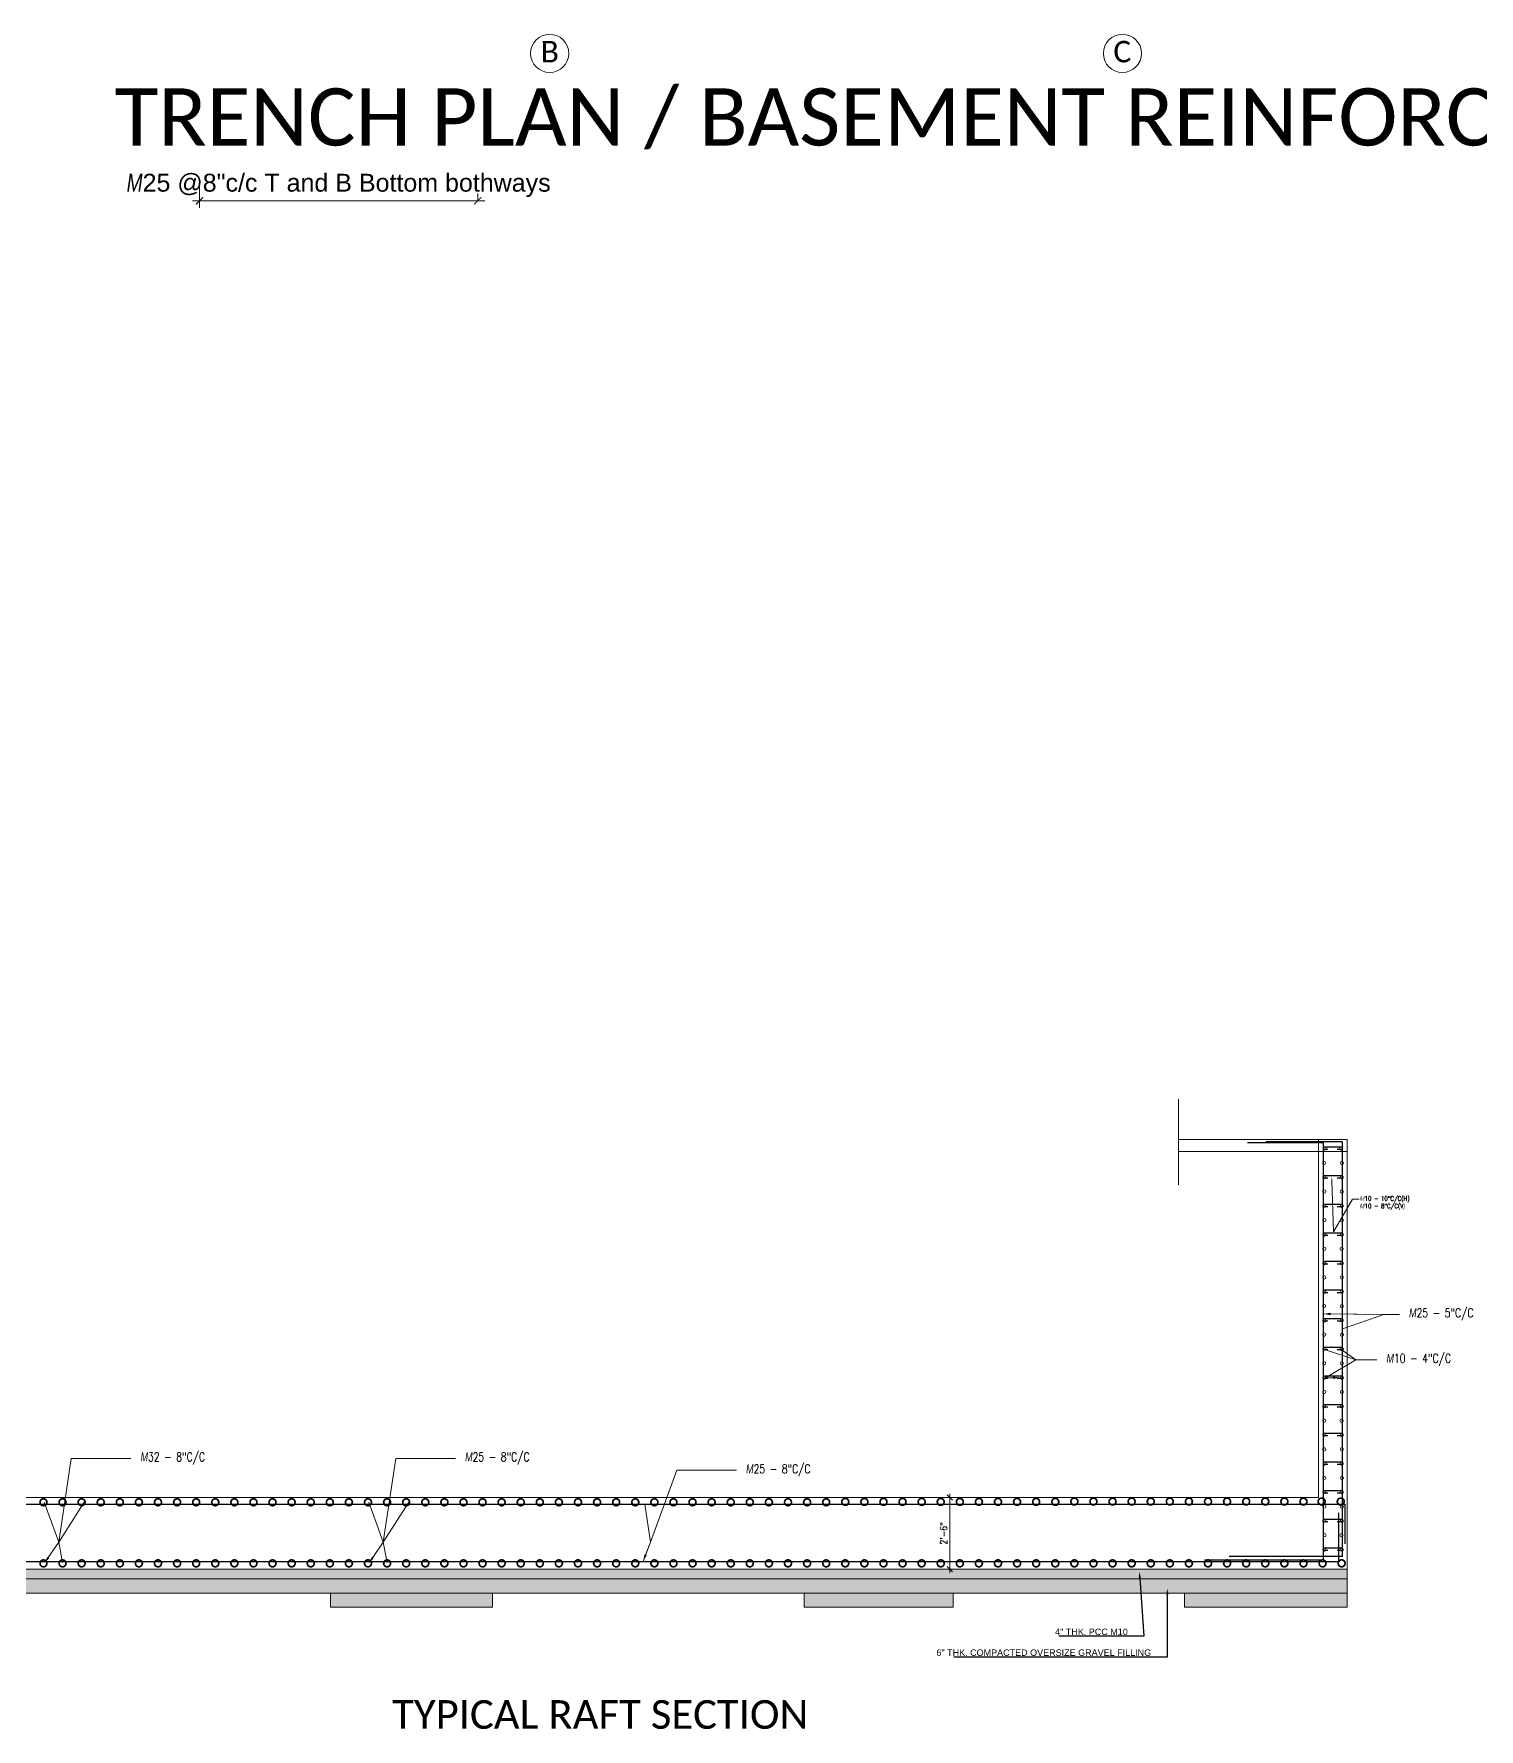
# Model space of a CAD drawing. Header units: inches. Extents: x 0 to 162649, y -36601 to -26324.
# Drawn here: x 138583 to 139189, y -32171 to -31461 of the extents above; entities that cross this region are included whole.
import ezdxf
from ezdxf import colors
from ezdxf.entities.mleader import LeaderData, LeaderLine
from ezdxf.math import Vec2, Vec3

# ---------------------------------------------------------------- set-up
doc = ezdxf.new("R2010")
doc.units = ezdxf.units.IN
doc.header["$MEASUREMENT"] = 0
doc.linetypes.add('CENTER2', pattern=[1.125, 0.75, -0.125, 0.125, -0.125])
for name, color, linetype, lineweight in [('dimention', 1, 'Continuous', 13), ('hatch', 252, 'Continuous', 0), ('OL_AR_Center line', 253, 'CENTER2', 13), ('OL_AR_Text', 140, 'Continuous', 5), ('Rein', 3, 'Continuous', 30), ('TEXT', 7, 'Continuous', 9)]:
    doc.layers.add(name, color=color, linetype=linetype, lineweight=lineweight)
doc.styles.add('1-16 Annotative Text', font='calibri.ttf', dxfattribs={"height": 0.0625})
doc.styles.add('1-8 Annotative Text', font='calibri.ttf', dxfattribs={"height": 0.125})
doc.styles.add('DIM', font='simplex.shx', dxfattribs={"width": 0.75})
doc.styles.add('rmtext', font='romans.shx', dxfattribs={"width": 0.8})
doc.styles.get("Standard").update_dxf_attribs({"font": 'arial.ttf'})
doc.dimstyles.new('1-16 Annotative Dimension', dxfattribs={"dimtxt": 0.0625, "dimasz": 0.0625, "dimexe": 0.0625, "dimexo": 0.083333, "dimgap": 0.03125, "dimtad": 1, "dimdec": 0, "dimzin": 0, "dimdsep": 46, "dimlunit": 4, "dimtxsty": '1-16 Annotative Text', "dimblk": 'ARCHTICK', "dimcen": 0.0625, "dimdle": 0.0625, "dimadec": 0, "dimazin": 0, "dimtfac": 1, "dimtdec": 0, "dimtofl": 0, "dimtmove": 0, "dimatfit": 3, "dimfxl": 0.083333, "dimfxlon": 1, "dimtolj": 1, "dimtzin": 0, "dimarcsym": 1})
doc.dimstyles.new('Copy of DIM 48', dxfattribs={"dimscale": 48, "dimtxt": 0.0625, "dimasz": 0.046875, "dimexe": 0.0625, "dimexo": 0.015625, "dimgap": 0.015625, "dimtad": 3, "dimdec": 1, "dimzin": 3, "dimdsep": 46, "dimlunit": 4, "dimtxsty": 'rmtext', "dimblk": 'OBLIQUE', "dimcen": 0.09375, "dimdle": 0.03125, "dimclrd": 1, "dimclre": 1, "dimclrt": 2, "dimadec": 0, "dimazin": 0, "dimtfac": 0.75, "dimtdec": 1, "dimtix": 1, "dimtmove": 0, "dimatfit": 3, "dimfxl": 0.0625, "dimfxlon": 1, "dimfrac": 1, "dimtolj": 1, "dimtzin": 0, "dimlwd": -1, "dimlwe": 5, "dimarcsym": 0})
doc.dimstyles.new('D96-1', dxfattribs={"dimscale": 96, "dimtxt": 0.078125, "dimasz": 0.03125, "dimexe": 0.03125, "dimexo": 0.0625, "dimgap": 0.015625, "dimtad": 1, "dimdec": 1, "dimzin": 0, "dimdsep": 46, "dimlunit": 4, "dimtxsty": 'rmtext', "dimblk": 'ARCHTICK', "dimcen": 0, "dimdle": 0.03125, "dimclrd": 1, "dimclre": 1, "dimclrt": 2, "dimadec": 0, "dimazin": 0, "dimtfac": 0.75, "dimtdec": 1, "dimtix": 1, "dimtmove": 0, "dimatfit": 3, "dimfxl": 0.0625, "dimfxlon": 1, "dimfrac": 1, "dimtolj": 1, "dimtzin": 1, "dimlwd": -1, "dimlwe": -1, "dimarcsym": 0})

# ---------------------------------------------------------------- blocks, each defined once
blk = doc.blocks.new('_ArchTick')
at = {"color": 0, "linetype": 'ByBlock', "const_width": 0.15}
blk.add_lwpolyline([(-0.5, -0.5), (0.5, 0.5)], dxfattribs=at)
blk = doc.blocks.new('*D635')
at = {"layer": 'Defpoints', "color": 0, "transparency": 16777216}
for p in [(0, -31803.97), (144391.83, -31803.97), (144365.83, -31827.97)]:
    blk.add_point(p, dxfattribs=at)
at = {"layer": 'dimention', "color": 0, "lineweight": -2, "transparency": 16777216}
for p, q in [((144391.83, -31833.97), (144391.83, -31797.97)), ((144383.83, -31803.97), (144397.83, -31803.97)), ((144383.83, -31827.97), (144397.83, -31827.97))]:
    blk.add_line(p, q, dxfattribs=at)
at = {"layer": 'dimention', "color": 0, "lineweight": -2, "transparency": 16777216, "xscale": 6, "yscale": 6, "zscale": 6}
for p, rotation in [((144391.83, -31803.97), 90), ((144391.83, -31827.97), 270)]:
    blk.add_blockref('_ArchTick', p, dxfattribs=dict(at, rotation=rotation))
at = {"layer": 'dimention', "color": 0, "transparency": 16777216, "insert": (144385.8, -31815.97), "char_height": 6, "attachment_point": 5, "rotation": 90, "style": '1-16 Annotative Text'}
blk.add_mtext("\\A1;2'", dxfattribs=at)
blk = doc.blocks.new('*D707')
at = {"layer": 'Defpoints', "color": 0, "transparency": 16777216}
for p in [(0, -31503.63), (153571.7, -31503.63), (153473.86, -31684.57)]:
    blk.add_point(p, dxfattribs=at)
at = {"layer": 'dimention', "color": 0, "lineweight": -2, "transparency": 16777216}
for p, q in [((153563.7, -31503.63), (153577.7, -31503.63)), ((153571.7, -31690.57), (153571.7, -31497.63)), ((153563.7, -31684.57), (153577.7, -31684.57))]:
    blk.add_line(p, q, dxfattribs=at)
at = {"layer": 'dimention', "color": 0, "lineweight": -2, "transparency": 16777216, "xscale": 6, "yscale": 6, "zscale": 6}
for p, rotation in [((153571.7, -31503.63), 90), ((153571.7, -31684.57), 270)]:
    blk.add_blockref('_ArchTick', p, dxfattribs=dict(at, rotation=rotation))
at = {"layer": 'dimention', "color": 0, "transparency": 16777216, "insert": (153565.65, -31594.1), "char_height": 6, "attachment_point": 5, "rotation": 90, "style": '1-16 Annotative Text'}
blk.add_mtext('\\A1;15\'-1"', dxfattribs=at)
blk = doc.blocks.new('*D934')
at = {"layer": 'Defpoints', "color": 0, "transparency": 16777216}
for p in [(138652.62, -31503.83), (138769.21, -31530.49), (138769.21, -31530.49)]:
    blk.add_point(p, dxfattribs=at)
at = {"layer": 'dimention', "color": 1, "transparency": 16777216}
for p, q in [((138652.62, -31524.49), (138652.62, -31533.49)), ((138649.62, -31530.49), (138772.21, -31530.49)), ((138769.21, -31530.49), (138769.21, -31527.49))]:
    blk.add_line(p, q, dxfattribs=at)
at = {"layer": 'dimention', "color": 1, "transparency": 16777216, "xscale": 3, "yscale": 3, "zscale": 3, "rotation": 180}
blk.add_blockref('_ArchTick', (138652.62, -31530.49), dxfattribs=at)
at = {"layer": 'dimention', "color": 1, "transparency": 16777216, "xscale": 3, "yscale": 3, "zscale": 3}
blk.add_blockref('_ArchTick', (138769.21, -31530.49), dxfattribs=at)
at = {"layer": 'dimention', "color": 2, "transparency": 16777216, "insert": (138710.92, -31524.07), "char_height": 7.5, "attachment_point": 5, "style": 'rmtext'}
blk.add_mtext('\\A1;{\\Fgothici|c0;M\\fArial|b0|i0|c0|p34;\\W1;25 @8"c/c T and B Bottom bothways}', dxfattribs=at)
blk = doc.blocks.new('_DotSmall')
at = {"color": 0, "linetype": 'ByBlock', "const_width": 0.5}
blk.add_lwpolyline([(-0.0625, 0, 1), (0.0625, 0, 1)], format="xyb", close=True, dxfattribs=at)
blk = doc.blocks.new('_Oblique')
for p, q in [((-0.49, -0.49), (0.49, 0.49)), ((0, -1.37), (0, 1.38))]:
    blk.add_line(p, q)
blk = doc.blocks.new('*D947')
at = {"layer": 'Defpoints', "color": 0, "transparency": 16777216}
for p in [(138966.99, -32073.91), (138967.53, -32073.91), (138968.75, -32103.91)]:
    blk.add_point(p, dxfattribs=at)
at = {"layer": 'dimention', "color": 1, "lineweight": 5, "transparency": 16777216}
for p, q in [((138966.99, -32073.91), (138963.99, -32073.91)), ((138968, -32103.91), (138963.99, -32103.91))]:
    blk.add_line(p, q, dxfattribs=at)
at = {"layer": 'dimention', "color": 1, "transparency": 16777216}
blk.add_line((138966.99, -32105.41), (138966.99, -32072.41), dxfattribs=at)
at = {"layer": 'dimention', "color": 1, "transparency": 16777216, "xscale": 2.25, "yscale": 2.25, "zscale": 2.25}
for p, rotation in [((138966.99, -32073.91), 90), ((138966.99, -32103.91), 270)]:
    blk.add_blockref('_Oblique', p, dxfattribs=dict(at, rotation=rotation))
at = {"layer": 'dimention', "color": 2, "transparency": 16777216, "insert": (138964.45, -32088.91), "char_height": 3, "attachment_point": 5, "rotation": 90, "style": 'rmtext'}
blk.add_mtext('\\A1;2\'-6"', dxfattribs=at)

msp = doc.modelspace()

# ---------------------------------------------------------------- hatches: boundary and pattern name
at = {"layer": 'hatch'}
h = msp.add_hatch(dxfattribs=at)
h.set_pattern_fill('AR-CONC', color=256)
h.set_pattern_definition([(50, (-22098.307, 3241.599), (7.17260183, -0.62752135), [0.75, -8.25]), (355, (-22098.307, 3241.599), (-1.38751334, 7.52192134), [0.6, -6.6]), (100.4514445, (-22097.709, 3241.5465), (5.78508847, 6.8943999), [0.63740192, -7.01142112]), (46.1842, (-22098.307, 3243.599), (10.6724133, -1.6551928), [1.125, -12.375]), (96.6356355, (-22097.418, 3243.461), (9.34661946, 9.741186), [0.9561034, -10.5171376]), (351.184164, (-22098.307, 3243.599), (9.34661945, 9.741186), [0.9, -9.9]), (21, (-22097.307, 3243.099), (5.96907052, -4.0261889), [0.75, -8.25]), (326, (-22097.307, 3243.099), (2.43315332, 7.25150045), [0.6, -6.6]), (71.4514447, (-22096.8094, 3242.763), (8.40222377, 3.22531153), [0.6374019, -7.01142112]), (37.5, (-22098.3069, 3241.5988), (0.121598553, 3.32893854), [0, -6.52, 0, -6.7, 0, -6.625]), (7.5, (-22098.307, 3241.599), (2.630695374, 3.94411712), [0, -3.82, 0, -6.37, 0, -2.525]), (327.5, (-22100.537, 3241.5988), (5.33822436, -0.225548717), [0, -2.5, 0, -7.8, 0, -10.35]), (317.5, (-22101.537, 3241.599), (5.8318617, 1.00104982), [0, -3.25, 0, -5.18, 0, -7.35])])
h.paths.add_polyline_path([(139133.58, -32103.91), (138471.43, -32103.91), (138471.43, -32107.91), (139133.58, -32107.91)])
h = msp.add_hatch(dxfattribs=at)
h.set_pattern_fill('GRAVEL', color=256, scale=15)
h.set_pattern_definition([(228.0127875, (-22087.5069, 3256.5988), (-120, -135), [2.01804, -199.7863207]), (184.96974073, (-22088.8569, 3255.0988), (180, 15), [3.46302, -342.8388714]), (132.5104471, (-22092.3069, 3254.7988), (150, -165), [2.44182, -241.740489]), (267.273689, (-22098.1569, 3251.0488), (15, 300), [3.15357, -312.2033706]), (292.8336542, (-22098.3069, 3247.8988), (-75, 180), [3.092325, -306.1405969]), (357.273689, (-22097.1069, 3245.0488), (-300, 15), [3.15357, -312.2033706]), (37.69424047, (-22093.95687, 3244.89883), (-195, -150), [4.170435, -412.8727282]), (72.25532837, (-22090.65687, 3247.44883), (105, 330), [3.93732, -389.7948225]), (121.4295656, (-22089.4569, 3251.1988), (-120, 195), [3.16425, -313.2610966]), (175.2363583, (-22091.1069, 3253.8988), (165, -15), [3.61248, -177.0114387]), (222.3974378, (-22094.70687, 3254.19883), (-180, -165), [4.67172, -462.5006251]), (138.8140748, (-22083.3069, 3250.8988), (-105, 90), [1.594515, -157.8576722]), (171.4692344, (-22084.5069, 3251.9488), (195, -30), [3.033555, -300.3226712]), (225, (-22087.507, 3252.399), (-2e-15, -15), [2.121315, -19.0918884]), (203.1985905, (-22088.5569, 3254.1988), (75, 30), [1.14237, -113.0942266]), (291.8014095, (-22089.607, 3253.7488), (-15, 45), [1.615545, -79.1619271]), (30.9637565, (-22089.0069, 3252.2488), (45, 30), [2.623935, -84.8403434]), (161.5650512, (-22086.757, 3253.599), (30, -15), [1.897365, -45.5367999]), (16.38954033, (-22098.3069, 3253.7488), (150, 45), [2.658, -263.1426772]), (70.34617594, (-22095.7569, 3254.4988), (-60, -165), [2.229915, -220.7611162]), (293.1985905, (-22086.7569, 3256.5988), (-30, 75), [2.284725, -111.9518716]), (343.61045967, (-22085.8569, 3254.4988), (-150, 45), [2.658, -263.1426772]), (339.4439548, (-22098.3069, 3244.4488), (-75, 30), [2.5632, -125.5968562]), (294.7751406, (-22095.9069, 3243.5488), (-75, 165), [2.14767, -212.619646]), (66.8014095, (-22086.6069, 3241.5988), (30, 75), [2.284725, -111.9518716]), (17.35402464, (-22085.7069, 3243.6988), (-195, -60), [2.514465, -248.9313542]), (69.4439548, (-22093.9569, 3241.5988), (-30, -75), [1.2816, -126.8784562]), (101.3099325, (-22087.507, 3241.5988), (-15, 60), [0.76485, -75.7204427]), (165.9637565, (-22087.657, 3242.349), (45, -15), [3.092325, -58.7542594]), (186.00900596, (-22090.6569, 3243.0988), (150, 15), [2.86575, -283.7088476]), (303.6900675, (-22089.007, 3250.899), (-15, 30), [2.16333, -51.9199391]), (353.1572266, (-22087.80687, 3249.09883), (255, -30), [3.77691, -373.9134394]), (60.9453959, (-22084.0569, 3248.6488), (-60, -105), [1.54434, -152.8901121]), (90, (-22083.307, 3249.999), (-15, 15), [0.9, -14.1]), (120.2564372, (-22090.9569, 3243.5488), (60, -105), [2.08386, -206.3027998]), (48.0127875, (-22092.0069, 3245.3488), (120, 135), [4.03608, -197.7682807]), (0, (-22089.307, 3248.349), (15, 15), [3.9, -11.1]), (325.3048465, (-22085.4069, 3248.3488), (150, -105), [2.37171, -234.7991145]), (254.0546041, (-22083.4569, 3246.9988), (-15, -60), [2.18403, -107.0176183]), (207.64597536, (-22084.0569, 3244.89883), (-285, -150), [3.555975, -352.0421127]), (175.42607874, (-22087.20687, 3243.24883), (-195, 15), [3.761985, -372.4361011])])
h.paths.add_polyline_path([(139133.58, -32113.91), (139133.58, -32107.91), (138471.43, -32107.91), (138471.43, -32113.91)])
h = msp.add_hatch(dxfattribs=at)
h.set_pattern_fill('EARTH', color=256, scale=15, angle=45)
h.set_pattern_definition([(45, (-22098.307, 3241.599), (4e-16, 5.30330086), [3.75, -3.75]), (45, (-22099.3012, 3242.5932), (4e-16, 5.30330086), [3.75, -3.75]), (45, (-22100.2956, 3243.5876), (4e-16, 5.30330086), [3.75, -3.75]), (135, (-22100.2956, 3244.2505), (-5.30330086, 4e-16), [3.75, -3.75]), (135, (-22099.3012, 3245.245), (-5.30330086, 4e-16), [3.75, -3.75]), (135, (-22098.307, 3246.2392), (-5.30330086, 4e-16), [3.75, -3.75])])
h.paths.add_polyline_path([(138550.8, -32113.91), (138471.43, -32113.91), (138471.43, -32119.91), (138550.8, -32119.91)])
h.paths.add_polyline_path([(138775.45, -32113.91), (138707.51, -32113.91), (138707.51, -32119.91), (138775.45, -32119.91)])
h.paths.add_polyline_path([(138968.49, -32113.91), (138905.93, -32113.91), (138905.93, -32119.91), (138968.49, -32119.91)])
h.paths.add_polyline_path([(139133.58, -32113.91), (139065.34, -32113.91), (139065.34, -32119.91), (139133.58, -32119.91)])

# ---------------------------------------------------------------- linework, layer by layer
at = {"layer": 'dimention'}
for p, q in [((139062.89, -31906.91), (139062.89, -31942.92)), ((139062.89, -31923.91), (139133.58, -31923.91)), ((139062.89, -31928.91), (139133.58, -31928.91)), ((139121.56, -32073.91), (139121.56, -31923.91)), ((139133.58, -32103.91), (139133.58, -31923.91)), ((139137.1, -32016.19), (139124.42, -32012.05)), ((139137.1, -32016.19), (139130.95, -32011.69)), ((138483.44, -32073.91), (139121.56, -32073.91)), ((138471.43, -32103.91), (139133.58, -32103.91)), ((139133.58, -32103.91), (139133.58, -32113.91)), ((138471.43, -32107.91), (139133.58, -32107.91)), ((138471.43, -32113.91), (139133.58, -32113.91)), ((138707.51, -32119.91), (138775.45, -32119.91)), ((138905.93, -32119.91), (138968.49, -32119.91)), ((139065.34, -32119.91), (139133.58, -32119.91))]:
    msp.add_line(p, q, dxfattribs=at)
for centre in [(138799.36, -31468.76), (139039.36, -31468.76)]:
    msp.add_circle(centre, 8, dxfattribs=at)
at = {"layer": 'hatch'}
for p, q in [((138707.51, -32113.91), (138707.51, -32119.91)), ((138775.45, -32113.91), (138775.45, -32119.91)), ((138905.93, -32113.91), (138905.93, -32119.91)), ((138968.49, -32113.91), (138968.49, -32119.91)), ((139065.34, -32113.91), (139065.34, -32119.91)), ((139133.58, -32113.91), (139133.58, -32119.91))]:
    msp.add_line(p, q, dxfattribs=at)
at = {"layer": 'OL_AR_Center line', "ltscale": 75}
msp.add_line((139039.36, -30621.9), (139039.36, -31460.76), dxfattribs=at)
at = {"layer": 'Rein'}
for p, q in [((139123.56, -31925.23), (139091.74, -31925.23)), ((139131.58, -31924.83), (139099.47, -31924.83)), ((139123.56, -32100.2), (139123.56, -31925.23)), ((139131.33, -31927.06), (139124.17, -31927.06)), ((139125.43, -31928.06), (139124.17, -31928.06)), ((139131.33, -31928.06), (139129.33, -31928.06)), ((139131.58, -32098.56), (139131.58, -31924.83)), ((139131.33, -31939.06), (139124.17, -31939.06)), ((139125.43, -31940.06), (139124.17, -31940.06)), ((139131.33, -31940.06), (139129.33, -31940.06)), ((139131.33, -31951.06), (139124.17, -31951.06)), ((139125.43, -31952.06), (139124.17, -31952.06)), ((139131.33, -31952.06), (139129.33, -31952.06)), ((139131.33, -31963.06), (139124.17, -31963.06)), ((139125.43, -31964.06), (139124.17, -31964.06)), ((139131.33, -31964.06), (139129.33, -31964.06)), ((139131.33, -31975.06), (139124.17, -31975.06)), ((139125.43, -31976.06), (139124.17, -31976.06)), ((139131.33, -31976.06), (139129.33, -31976.06)), ((139131.33, -31987.06), (139124.17, -31987.06)), ((139125.43, -31988.06), (139124.17, -31988.06)), ((139131.33, -31988.06), (139129.33, -31988.06)), ((139131.33, -31999.06), (139124.17, -31999.06)), ((139125.43, -32000.06), (139124.17, -32000.06)), ((139131.33, -32000.06), (139129.33, -32000.06)), ((139131.33, -32011.06), (139124.17, -32011.06)), ((139125.43, -32012.06), (139124.17, -32012.06)), ((139131.33, -32012.06), (139129.33, -32012.06)), ((139131.33, -32023.06), (139124.17, -32023.06)), ((139125.43, -32024.06), (139124.17, -32024.06)), ((139131.33, -32024.06), (139129.33, -32024.06)), ((139131.33, -32035.06), (139124.17, -32035.06)), ((139125.43, -32036.06), (139124.17, -32036.06)), ((139131.33, -32036.06), (139129.33, -32036.06)), ((139131.33, -32047.06), (139124.17, -32047.06)), ((139125.43, -32048.06), (139124.17, -32048.06)), ((139131.33, -32048.06), (139129.33, -32048.06)), ((139131.33, -32059.06), (139124.17, -32059.06)), ((139125.43, -32060.06), (139124.17, -32060.06)), ((139131.33, -32060.06), (139129.33, -32060.06)), ((139131.33, -32071.06), (139124.17, -32071.06)), ((139125.43, -32072.06), (139124.17, -32072.06)), ((139131.33, -32072.06), (139129.33, -32072.06)), ((138472.85, -32076.74), (139132.55, -32076.74)), ((139132.55, -32076.74), (139132.55, -32093.37)), ((139131.33, -32083.06), (139124.17, -32083.06)), ((139125.43, -32084.06), (139124.17, -32084.06)), ((139131.33, -32084.06), (139129.33, -32084.06)), ((139130.08, -32100.69), (139130.08, -32080.29)), ((139123.56, -32100.2), (139073.77, -32100.2)), ((139131.58, -32098.56), (139084.13, -32098.56)), ((139131.33, -32095.06), (139124.17, -32095.06)), ((139125.43, -32096.06), (139124.17, -32096.06)), ((139131.33, -32096.06), (139129.33, -32096.06)), ((138474.89, -32100.69), (139130.08, -32100.69))]:
    msp.add_line(p, q, dxfattribs=at)
for centre, start, end in [((139124.07, -31927.56), 78.94941, 281.05059), ((139131.18, -31927.56), 258.94941, 101.05059), ((139124.07, -31939.56), 78.94941, 281.05059), ((139131.18, -31939.56), 258.94941, 101.05059), ((139124.07, -31951.56), 78.94941, 281.05059), ((139131.18, -31951.56), 258.94941, 101.05059), ((139124.07, -31963.56), 78.94941, 281.05059), ((139131.18, -31963.56), 258.94941, 101.05059), ((139124.07, -31975.56), 78.94941, 281.05059), ((139131.18, -31975.56), 258.94941, 101.05059), ((139124.07, -31987.56), 78.94941, 281.05059), ((139131.18, -31987.56), 258.94941, 101.05059), ((139124.07, -31999.56), 78.94941, 281.05059), ((139131.18, -31999.56), 258.94941, 101.05059), ((139124.07, -32011.56), 78.94941, 281.05059), ((139131.18, -32011.56), 258.94941, 101.05059), ((139124.07, -32023.56), 78.94941, 281.05059), ((139131.18, -32023.56), 258.94941, 101.05059), ((139124.07, -32035.56), 78.94941, 281.05059), ((139131.18, -32035.56), 258.94941, 101.05059), ((139124.07, -32047.56), 78.94941, 281.05059), ((139131.18, -32047.56), 258.94941, 101.05059), ((139124.07, -32059.56), 78.94941, 281.05059), ((139131.18, -32059.56), 258.94941, 101.05059), ((139124.07, -32071.56), 78.94941, 281.05059), ((139131.18, -32071.56), 258.94941, 101.05059), ((139124.07, -32083.56), 78.94941, 281.05059), ((139131.18, -32083.56), 258.94941, 101.05059), ((139124.07, -32095.56), 78.94941, 281.05059), ((139131.18, -32095.56), 258.94941, 101.05059)]:
    msp.add_arc(centre, 0.509, start, end, dxfattribs=at)

# ---------------------------------------------------------------- block references
at = {"layer": 'Rein', "rotation": 270}
for p, xscale, yscale, zscale in [((139124.12, -31927.63), 2.592000000000001, 2.592000000000001, 2.592000000000001), ((139131.01, -31927.68), 2.592000000000001, 2.592000000000001, 2.592000000000001), ((139123.87, -31933.68), 2.592000000000001, 2.592000000000001, 2.592000000000001), ((139131.34, -31933.73), 2.592000000000001, 2.592000000000001, 2.592000000000001), ((139123.95, -31939.69), 2.592000000000001, 2.592000000000001, 2.592000000000001), ((139131.3, -31939.75), 2.592000000000001, 2.592000000000001, 2.592000000000001), ((139123.95, -31945.66), 2.592000000000001, 2.592000000000001, 2.592000000000001), ((139123.95, -31951.69), 2.592000000000001, 2.592000000000001, 2.592000000000001), ((139131.3, -31945.72), 2.592000000000001, 2.592000000000001, 2.592000000000001), ((139131.3, -31951.74), 2.592000000000001, 2.592000000000001, 2.592000000000001), ((139123.95, -31957.67), 2.592000000000001, 2.592000000000001, 2.592000000000001), ((139131.3, -31957.69), 2.592000000000001, 2.592000000000001, 2.592000000000001), ((139123.95, -31963.72), 2.592000000000001, 2.592000000000001, 2.592000000000001), ((139131.3, -31963.7), 2.592000000000001, 2.592000000000001, 2.592000000000001), ((139123.95, -31969.71), 2.592000000000001, 2.592000000000001, 2.592000000000001), ((139131.22, -31969.69), 2.592000000000001, 2.592000000000001, 2.592000000000001), ((139123.95, -31975.74), 2.592000000000001, 2.592000000000001, 2.592000000000001), ((139131.3, -31975.73), 2.592000000000001, 2.592000000000001, 2.592000000000001), ((139123.95, -31981.65), 2.592000000000001, 2.592000000000001, 2.592000000000001), ((139123.96, -31987.71), 2.592000000000001, 2.592000000000001, 2.592000000000001), ((139131.3, -31981.67), 2.592000000000001, 2.592000000000001, 2.592000000000001), ((139131.3, -31987.58), 2.592000000000001, 2.592000000000001, 2.592000000000001), ((139123.87, -31993.64), 2.592000000000001, 2.592000000000001, 2.592000000000001), ((139131.3, -31993.74), 2.592000000000001, 2.592000000000001, 2.592000000000001), ((139123.95, -31999.7), 2.592000000000001, 2.592000000000001, 2.592000000000001), ((139131.3, -31999.63), 2.592000000000001, 2.592000000000001, 2.592000000000001), ((139123.95, -32005.65), 2.592000000000001, 2.592000000000001, 2.592000000000001), ((139131.34, -32005.71), 2.592000000000001, 2.592000000000001, 2.592000000000001), ((139123.95, -32011.62), 2.592000000000001, 2.592000000000001, 2.592000000000001), ((139131.28, -32011.69), 2.764800000000001, 2.764800000000001, 2.764800000000001), ((139123.87, -32017.67), 2.592000000000001, 2.592000000000001, 2.592000000000001), ((139131.3, -32017.68), 2.592000000000001, 2.592000000000001, 2.592000000000001), ((139123.95, -32023.69), 2.592000000000001, 2.592000000000001, 2.592000000000001), ((139123.95, -32029.65), 2.592000000000001, 2.592000000000001, 2.592000000000001), ((139131.3, -32029.63), 2.592000000000001, 2.592000000000001, 2.592000000000001), ((139131.34, -32023.72), 2.592000000000001, 2.592000000000001, 2.592000000000001), ((139123.87, -32035.67), 2.592000000000001, 2.592000000000001, 2.592000000000001), ((139131.3, -32035.67), 2.592000000000001, 2.592000000000001, 2.592000000000001), ((139123.94, -32041.69), 2.592000000000001, 2.592000000000001, 2.592000000000001), ((139131.21, -32041.73), 2.592000000000001, 2.592000000000001, 2.592000000000001), ((139123.95, -32047.6), 2.592000000000001, 2.592000000000001, 2.592000000000001), ((139131.3, -32047.67), 2.592000000000001, 2.592000000000001, 2.592000000000001), ((139123.92, -32053.73), 2.7, 2.7, 2.7), ((139131.3, -32053.66), 2.592000000000001, 2.592000000000001, 2.592000000000001), ((139123.95, -32065.68), 2.592000000000001, 2.592000000000001, 2.592000000000001), ((139124.07, -32059.71), 2.592000000000001, 2.592000000000001, 2.592000000000001), ((139131.3, -32059.74), 2.592000000000001, 2.592000000000001, 2.592000000000001), ((139131.34, -32065.71), 2.592000000000001, 2.592000000000001, 2.592000000000001), ((139123.95, -32071.59), 2.592000000000001, 2.592000000000001, 2.592000000000001), ((139131.3, -32071.65), 2.592000000000001, 2.592000000000001, 2.592000000000001), ((138587.22, -32075.88), 5.760000000000001, 5.760000000000001, 5.760000000000001), ((138595.22, -32075.88), 5.760000000000001, 5.760000000000001, 5.760000000000001), ((138603.22, -32075.88), 5.760000000000001, 5.760000000000001, 5.760000000000001), ((138611.22, -32075.88), 5.760000000000001, 5.760000000000001, 5.760000000000001), ((138619.22, -32075.88), 5.760000000000001, 5.760000000000001, 5.760000000000001), ((138627.22, -32075.88), 5.760000000000001, 5.760000000000001, 5.760000000000001), ((138635.22, -32075.88), 5.760000000000001, 5.760000000000001, 5.760000000000001), ((138643.22, -32075.88), 5.760000000000001, 5.760000000000001, 5.760000000000001), ((138651.22, -32075.88), 5.760000000000001, 5.760000000000001, 5.760000000000001), ((138659.22, -32075.88), 5.760000000000001, 5.760000000000001, 5.760000000000001), ((138667.22, -32075.88), 5.760000000000001, 5.760000000000001, 5.760000000000001), ((138675.22, -32075.88), 5.760000000000001, 5.760000000000001, 5.760000000000001), ((138683.22, -32075.88), 5.760000000000001, 5.760000000000001, 5.760000000000001), ((138691.22, -32075.88), 5.760000000000001, 5.760000000000001, 5.760000000000001), ((138699.22, -32075.88), 5.760000000000001, 5.760000000000001, 5.760000000000001), ((138707.22, -32075.88), 5.760000000000001, 5.760000000000001, 5.760000000000001), ((138715.22, -32075.88), 5.760000000000001, 5.760000000000001, 5.760000000000001), ((138723.22, -32075.88), 5.760000000000001, 5.760000000000001, 5.760000000000001), ((138731.22, -32075.88), 5.760000000000001, 5.760000000000001, 5.760000000000001), ((138739.22, -32075.88), 5.760000000000001, 5.760000000000001, 5.760000000000001), ((138747.22, -32075.88), 5.760000000000001, 5.760000000000001, 5.760000000000001), ((138755.22, -32075.88), 5.760000000000001, 5.760000000000001, 5.760000000000001), ((138763.22, -32075.88), 5.760000000000001, 5.760000000000001, 5.760000000000001), ((138771.22, -32075.88), 5.760000000000001, 5.760000000000001, 5.760000000000001), ((138779.22, -32075.88), 5.760000000000001, 5.760000000000001, 5.760000000000001), ((138787.22, -32075.88), 5.760000000000001, 5.760000000000001, 5.760000000000001), ((138795.22, -32075.88), 5.760000000000001, 5.760000000000001, 5.760000000000001), ((138803.22, -32075.88), 5.760000000000001, 5.760000000000001, 5.760000000000001), ((138811.22, -32075.88), 5.760000000000001, 5.760000000000001, 5.760000000000001), ((138819.22, -32075.88), 5.760000000000001, 5.760000000000001, 5.760000000000001), ((138827.22, -32075.88), 5.760000000000001, 5.760000000000001, 5.760000000000001), ((138835.22, -32075.88), 5.760000000000001, 5.760000000000001, 5.760000000000001), ((138843.22, -32075.88), 5.760000000000001, 5.760000000000001, 5.760000000000001), ((138851.22, -32075.88), 5.760000000000001, 5.760000000000001, 5.760000000000001), ((138859.22, -32075.88), 5.760000000000001, 5.760000000000001, 5.760000000000001), ((138867.22, -32075.88), 5.760000000000001, 5.760000000000001, 5.760000000000001), ((138875.22, -32075.88), 5.760000000000001, 5.760000000000001, 5.760000000000001), ((138883.22, -32075.88), 5.760000000000001, 5.760000000000001, 5.760000000000001), ((138891.22, -32075.88), 5.760000000000001, 5.760000000000001, 5.760000000000001), ((138899.22, -32075.88), 5.760000000000001, 5.760000000000001, 5.760000000000001), ((138907.22, -32075.88), 5.760000000000001, 5.760000000000001, 5.760000000000001), ((138915.22, -32075.88), 5.760000000000001, 5.760000000000001, 5.760000000000001), ((138923.22, -32075.71), 5.760000000000001, 5.760000000000001, 5.760000000000001), ((138931.22, -32075.71), 5.760000000000001, 5.760000000000001, 5.760000000000001), ((138939.22, -32075.71), 5.760000000000001, 5.760000000000001, 5.760000000000001), ((138947.22, -32075.71), 5.760000000000001, 5.760000000000001, 5.760000000000001), ((138955.22, -32075.71), 5.760000000000001, 5.760000000000001, 5.760000000000001), ((138963.22, -32075.71), 5.760000000000001, 5.760000000000001, 5.760000000000001), ((138971.22, -32075.71), 5.760000000000001, 5.760000000000001, 5.760000000000001), ((138979.22, -32075.71), 5.760000000000001, 5.760000000000001, 5.760000000000001), ((138987.22, -32075.71), 5.760000000000001, 5.760000000000001, 5.760000000000001), ((138995.22, -32075.71), 5.760000000000001, 5.760000000000001, 5.760000000000001), ((139003.22, -32075.71), 5.760000000000001, 5.760000000000001, 5.760000000000001), ((139011.22, -32075.71), 5.760000000000001, 5.760000000000001, 5.760000000000001), ((139019.22, -32075.58), 5.760000000000001, 5.760000000000001, 5.760000000000001), ((139027.22, -32075.58), 5.760000000000001, 5.760000000000001, 5.760000000000001), ((139035.22, -32075.58), 5.760000000000001, 5.760000000000001, 5.760000000000001), ((139043.22, -32075.58), 5.760000000000001, 5.760000000000001, 5.760000000000001), ((139051.22, -32075.58), 5.760000000000001, 5.760000000000001, 5.760000000000001), ((139059.22, -32075.58), 5.760000000000001, 5.760000000000001, 5.760000000000001), ((139067.22, -32075.58), 5.760000000000001, 5.760000000000001, 5.760000000000001), ((139075.22, -32075.58), 5.760000000000001, 5.760000000000001, 5.760000000000001), ((139083.22, -32075.58), 5.760000000000001, 5.760000000000001, 5.760000000000001), ((139091.22, -32075.58), 5.760000000000001, 5.760000000000001, 5.760000000000001), ((139099.22, -32075.58), 5.760000000000001, 5.760000000000001, 5.760000000000001), ((139107.22, -32075.58), 5.760000000000001, 5.760000000000001, 5.760000000000001), ((139115.22, -32075.58), 5.760000000000001, 5.760000000000001, 5.760000000000001), ((139122.84, -32075.58), 5.760000000000001, 5.760000000000001, 5.760000000000001), ((139123.95, -32077.67), 2.592000000000001, 2.592000000000001, 2.592000000000001), ((139130.84, -32075.58), 5.760000000000001, 5.760000000000001, 5.760000000000001), ((139131.3, -32077.73), 2.592000000000001, 2.592000000000001, 2.592000000000001), ((139123.95, -32083.66), 2.592000000000001, 2.592000000000001, 2.592000000000001), ((139131.3, -32083.67), 2.592000000000001, 2.592000000000001, 2.592000000000001), ((139124.03, -32089.69), 2.592000000000001, 2.592000000000001, 2.592000000000001), ((139131.15, -32089.69), 2.592000000000001, 2.592000000000001, 2.592000000000001), ((138587.22, -32101.49), 5.760000000000001, 5.760000000000001, 5.760000000000001), ((138595.22, -32101.49), 5.760000000000001, 5.760000000000001, 5.760000000000001), ((138603.22, -32101.49), 5.760000000000001, 5.760000000000001, 5.760000000000001), ((138611.22, -32101.49), 5.760000000000001, 5.760000000000001, 5.760000000000001), ((138619.22, -32101.49), 5.760000000000001, 5.760000000000001, 5.760000000000001), ((138627.22, -32101.49), 5.760000000000001, 5.760000000000001, 5.760000000000001), ((138635.22, -32101.49), 5.760000000000001, 5.760000000000001, 5.760000000000001), ((138643.22, -32101.49), 5.760000000000001, 5.760000000000001, 5.760000000000001), ((138651.22, -32101.49), 5.760000000000001, 5.760000000000001, 5.760000000000001), ((138659.22, -32101.49), 5.760000000000001, 5.760000000000001, 5.760000000000001), ((138667.22, -32101.49), 5.760000000000001, 5.760000000000001, 5.760000000000001), ((138675.22, -32101.49), 5.760000000000001, 5.760000000000001, 5.760000000000001), ((138683.22, -32101.49), 5.760000000000001, 5.760000000000001, 5.760000000000001), ((138691.22, -32101.49), 5.760000000000001, 5.760000000000001, 5.760000000000001), ((138699.22, -32101.49), 5.760000000000001, 5.760000000000001, 5.760000000000001), ((138707.22, -32101.49), 5.760000000000001, 5.760000000000001, 5.760000000000001), ((138715.22, -32101.49), 5.760000000000001, 5.760000000000001, 5.760000000000001), ((138723.22, -32101.49), 5.760000000000001, 5.760000000000001, 5.760000000000001), ((138731.22, -32101.49), 5.760000000000001, 5.760000000000001, 5.760000000000001), ((138739.22, -32101.49), 5.760000000000001, 5.760000000000001, 5.760000000000001), ((138747.22, -32101.49), 5.760000000000001, 5.760000000000001, 5.760000000000001), ((138755.22, -32101.49), 5.760000000000001, 5.760000000000001, 5.760000000000001), ((138763.22, -32101.49), 5.760000000000001, 5.760000000000001, 5.760000000000001), ((138771.22, -32101.49), 5.760000000000001, 5.760000000000001, 5.760000000000001), ((138779.22, -32101.49), 5.760000000000001, 5.760000000000001, 5.760000000000001), ((138787.22, -32101.49), 5.760000000000001, 5.760000000000001, 5.760000000000001), ((138795.22, -32101.49), 5.760000000000001, 5.760000000000001, 5.760000000000001), ((138803.22, -32101.49), 5.760000000000001, 5.760000000000001, 5.760000000000001), ((138811.22, -32101.49), 5.760000000000001, 5.760000000000001, 5.760000000000001), ((138819.22, -32101.49), 5.760000000000001, 5.760000000000001, 5.760000000000001), ((138827.22, -32101.49), 5.760000000000001, 5.760000000000001, 5.760000000000001), ((138835.22, -32101.49), 5.760000000000001, 5.760000000000001, 5.760000000000001), ((138843.22, -32101.49), 5.760000000000001, 5.760000000000001, 5.760000000000001), ((138851.22, -32101.49), 5.760000000000001, 5.760000000000001, 5.760000000000001), ((138859.22, -32101.49), 5.760000000000001, 5.760000000000001, 5.760000000000001), ((138867.22, -32101.49), 5.760000000000001, 5.760000000000001, 5.760000000000001), ((138875.22, -32101.49), 5.760000000000001, 5.760000000000001, 5.760000000000001), ((138883.22, -32101.49), 5.760000000000001, 5.760000000000001, 5.760000000000001), ((138891.22, -32101.49), 5.760000000000001, 5.760000000000001, 5.760000000000001), ((138899.22, -32101.49), 5.760000000000001, 5.760000000000001, 5.760000000000001), ((138907.22, -32101.49), 5.760000000000001, 5.760000000000001, 5.760000000000001), ((138915.22, -32101.49), 5.760000000000001, 5.760000000000001, 5.760000000000001), ((138923.22, -32101.49), 5.760000000000001, 5.760000000000001, 5.760000000000001), ((138931.22, -32101.49), 5.760000000000001, 5.760000000000001, 5.760000000000001), ((138939.22, -32101.49), 5.760000000000001, 5.760000000000001, 5.760000000000001), ((138947.22, -32101.49), 5.760000000000001, 5.760000000000001, 5.760000000000001), ((138955.22, -32101.49), 5.760000000000001, 5.760000000000001, 5.760000000000001), ((138963.22, -32101.49), 5.760000000000001, 5.760000000000001, 5.760000000000001), ((138971.22, -32101.49), 5.760000000000001, 5.760000000000001, 5.760000000000001), ((138979.22, -32101.49), 5.760000000000001, 5.760000000000001, 5.760000000000001), ((138987.22, -32101.49), 5.760000000000001, 5.760000000000001, 5.760000000000001), ((138995.22, -32101.49), 5.760000000000001, 5.760000000000001, 5.760000000000001), ((139003.22, -32101.49), 5.760000000000001, 5.760000000000001, 5.760000000000001), ((139011.22, -32101.49), 5.760000000000001, 5.760000000000001, 5.760000000000001), ((139019.22, -32101.49), 5.760000000000001, 5.760000000000001, 5.760000000000001), ((139027.22, -32101.49), 5.760000000000001, 5.760000000000001, 5.760000000000001), ((139035.22, -32101.49), 5.760000000000001, 5.760000000000001, 5.760000000000001), ((139043.22, -32101.49), 5.760000000000001, 5.760000000000001, 5.760000000000001), ((139051.22, -32101.49), 5.760000000000001, 5.760000000000001, 5.760000000000001), ((139059.22, -32101.49), 5.760000000000001, 5.760000000000001, 5.760000000000001), ((139067.22, -32101.49), 5.760000000000001, 5.760000000000001, 5.760000000000001), ((139075.22, -32101.49), 5.760000000000001, 5.760000000000001, 5.760000000000001), ((139083.22, -32101.49), 5.760000000000001, 5.760000000000001, 5.760000000000001), ((139091.22, -32101.49), 5.760000000000001, 5.760000000000001, 5.760000000000001), ((139099.22, -32101.49), 5.760000000000001, 5.760000000000001, 5.760000000000001), ((139107.22, -32101.49), 5.760000000000001, 5.760000000000001, 5.760000000000001), ((139115.22, -32101.49), 5.760000000000001, 5.760000000000001, 5.760000000000001), ((139123.22, -32101.49), 5.760000000000001, 5.760000000000001, 5.760000000000001), ((139123.95, -32095.74), 2.592000000000001, 2.592000000000001, 2.592000000000001), ((139131.22, -32101.49), 5.760000000000001, 5.760000000000001, 5.760000000000001), ((139131.3, -32095.75), 2.592000000000001, 2.592000000000001, 2.592000000000001)]:
    msp.add_blockref('_DotSmall', p, dxfattribs=dict(at, xscale=xscale, yscale=yscale, zscale=zscale))

# ---------------------------------------------------------------- texts
at = {"layer": 'dimention', "style": '1-16 Annotative Text'}
for s, p in [('B', (138795.64, -31472.58)), ('C', (139035.64, -31472.58))]:
    msp.add_text(s, height=9, rotation=1, dxfattribs=at).set_placement(p)
at = {"layer": 'OL_AR_Text', "attachment_point": 1, "style": '1-8 Annotative Text'}
for s, width, insert, char_height in [('TRENCH PLAN / BASEMENT REINFORCEMENT PLAN', 826.1583, (138617.1, -31483.4), 24), ('TYPICAL RAFT SECTION', 661.485, (138733.34, -32158.81), 12)]:
    msp.add_mtext_dynamic_manual_height_columns(s, width=width, gutter_width=60, heights=[0], dxfattribs=dict(at, insert=insert, char_height=char_height))

# ---------------------------------------------------------------- dimensions: what is measured, and where the dimension line sits
at = {"layer": 'dimention'}
dim = msp.add_linear_dim(base=(138769.21, -31530.49), p1=(138652.62, -31503.83), p2=(138769.21, -31530.49), text='{\\Fgothici|c0;M\\fArial|b0|i0|c0|p34;\\W1;25 @8"c/c T and B Bottom bothways}', dimstyle='D96-1', dxfattribs=at)
dim.commit()
dim.dimension.update_dxf_attribs({"geometry": '*D934', "text_midpoint": (138710.92, -31530.49), "dimtype": 160})
for base, p1, p2, picture, middle in [((153571.7, -31503.63), (153473.86, -31684.57), (0, -31503.63), '*D707', (153565.65, -31594.1)), ((144391.83, -31803.97), (144365.83, -31827.97), (0, -31803.97), '*D635', (144385.8, -31815.97))]:
    dim = msp.add_linear_dim(base=base, p1=p1, p2=p2, angle=90, dimstyle='1-16 Annotative Dimension', override={"dimscale": 0, "dimtix": 0, "dimtofl": 0, "dimtmove": 0, "dimatfit": 3}, dxfattribs=at)
    dim.commit()
    dim.dimension.update_dxf_attribs({"geometry": picture, "text_midpoint": middle})
dim = msp.add_linear_dim(base=(138966.99, -32073.91), p1=(138968.75, -32103.91), p2=(138967.53, -32073.91), angle=90, dimstyle='Copy of DIM 48', dxfattribs=at)
dim.commit()
dim.dimension.update_dxf_attribs({"geometry": '*D947', "text_midpoint": (138964.45, -32088.91)})

# ---------------------------------------------------------------- leaders
ml = msp.add_multileader_mtext('Standard', dxfattribs=at)
ml.set_content('4" THK. PCC M10', color=256)
ml.set_leader_properties()
ml.build(insert=Vec2(0, 0))
ml.multileader.update_dxf_attribs({"text_right_attachment_type": 6, "dogleg_length": 0.36, "arrow_head_size": 2.7})
ctx = ml.context
ctx.base_point, ctx.char_height, ctx.arrow_head_size, ctx.landing_gap_size, ctx.plane_origin = Vec3(139010.02, -32130.2), 2.7, 2.7, 1.35, Vec3(139048.37, -31781.29)
ctx.right_attachment, ctx.text_align_type = 6, 2
notes = []
notes.append((ctx, [(0, (1, 1, 0), (139048.37, -32132.06), (-1, 0), 5.4, [(0, [(139046.46, -32104.93)], 0, [])])]))
ctx.mtext.insert, ctx.mtext.alignment, ctx.mtext.flow_direction = Vec3(139041.62, -32128.82), 3, 5
ml = msp.add_multileader_mtext('Standard', dxfattribs=at)
ml.set_content('6" THK. COMPACTED OVERSIZE GRAVEL FILLING', color=256)
ml.set_leader_properties()
ml.build(insert=Vec2(0, 0))
ml.multileader.update_dxf_attribs({"text_right_attachment_type": 6, "dogleg_length": 0.36, "arrow_head_size": 2.7})
ctx = ml.context
ctx.base_point, ctx.char_height, ctx.arrow_head_size, ctx.landing_gap_size, ctx.plane_origin = Vec3(138960.43, -32138.92), 2.7, 2.7, 1.35, Vec3(139058.15, -31748.06)
ctx.right_attachment, ctx.text_align_type = 6, 2
notes.append((ctx, [(0, (1, 1, 0), (139058.15, -32140.79), (-1, 0), 5.4, [(0, [(139058.15, -32111.95)], 0, [])])]))
ctx.mtext.insert, ctx.mtext.alignment, ctx.mtext.flow_direction = Vec3(139051.4, -32137.55), 3, 5
at = {"layer": 'TEXT'}
ml = msp.add_multileader_mtext('Standard', dxfattribs=at)
ml.set_content('{\\Fgothici|c0;M\\Fromans|c0;10 - 10"C/C(H)\\P\\Fgothici|c0;M\\Fromans|c0;10 - 8"C/C(V\\Fgothici|c0;)}', color=256, style='DIM')
ml.set_leader_properties(color=1, linetype='ByLayer', lineweight=9)
ml.build(insert=Vec2(0, 0))
ml.multileader.update_dxf_attribs({"text_right_attachment_type": 2, "dogleg_length": 0.25, "arrow_head_size": 1.5, "scale": 24})
ctx = ml.context
ctx.base_point, ctx.scale, ctx.char_height, ctx.arrow_head_size, ctx.landing_gap_size, ctx.plane_origin = Vec3(139138.52, -31948.92, 0.21), 24, 1.875, 1.5, 0.375, Vec3(139130.29, -31953.04, 0.21)
ctx.right_attachment = 2
notes.append((ctx, [(0, (1, 1, 0), (139135.79, -31948.92, 0.21), (1, 0), 2.74, [(0, [(139127.1, -31939.61, 0.21), (139127.84, -31962.53, 0.21)], 0, [])])]))
ctx.mtext.insert, ctx.mtext.flow_direction = Vec3(139138.9, -31947.67, 0.21), 5
ml = msp.add_multileader_mtext('Standard', dxfattribs=at)
ml.set_content('{\\Fgothici|c0;M\\Fromans|c0;25 - 5"C/C}', color=256, style='DIM')
ml.set_leader_properties(color=1, linetype='ByLayer', lineweight=9)
ml.build(insert=Vec2(0, 0))
ml.multileader.update_dxf_attribs({"text_right_attachment_type": 2, "dogleg_length": 1.04, "arrow_head_size": 3, "scale": 24})
ctx = ml.context
ctx.base_point, ctx.scale, ctx.char_height, ctx.arrow_head_size, ctx.landing_gap_size, ctx.plane_origin = Vec3(139155.47, -31997.14), 24, 3.75, 3, 0.75, Vec3(139106.85, -32001.58)
ctx.right_attachment, ctx.text_align_type = 2, 2
notes.append((ctx, [(0, (1, 1, 0), (139148.91, -31997.14), (1, 0), 6.56, [(7, [(139123.56, -31996.96), (139148.91, -31997.14), (139123.56, -31996.96), (139148.91, -31997.14), (139131.58, -32003.22), (139148.91, -31997.14), (139131.58, -32003.22), (139148.91, -31997.14)], 0, [])])]))
ctx.mtext.insert, ctx.mtext.alignment, ctx.mtext.flow_direction = Vec3(139186.49, -31994.64), 3, 5
ml = msp.add_multileader_mtext('Standard', dxfattribs=at)
ml.set_content('{\\Fgothici|c0;M\\Fromans|c0;10 - 4"C/C}', color=256, style='DIM')
ml.set_leader_properties(color=1, linetype='ByLayer', lineweight=9)
ml.build(insert=Vec2(0, 0))
ml.multileader.update_dxf_attribs({"text_right_attachment_type": 2, "dogleg_length": 1.04, "arrow_head_size": 3, "scale": 24})
ctx = ml.context
ctx.base_point, ctx.scale, ctx.char_height, ctx.arrow_head_size, ctx.landing_gap_size, ctx.plane_origin = Vec3(139146, -32016.19), 24, 3.75, 3, 0.75, Vec3(139137.13, -32020.32)
ctx.right_attachment, ctx.text_align_type = 2, 2
notes.append((ctx, [(0, (1, 1, 0), (139137.1, -32016.19), (1, 0), 8.89, [(0, [(139130.59, -32023.69), (139124.42, -32023.69)], 0, [])])]))
ctx.mtext.insert, ctx.mtext.alignment, ctx.mtext.flow_direction = Vec3(139177.02, -32013.69), 3, 5
ml = msp.add_multileader_mtext('Standard', dxfattribs=at)
ml.set_content('{\\Fgothici|c0;M\\Fromans|c0;32 - 8"C/C}', color=256, style='DIM')
ml.set_leader_properties(color=1, linetype='ByLayer', lineweight=9)
ml.build(insert=Vec2(0, 0))
ml.multileader.update_dxf_attribs({"text_right_attachment_type": 2, "dogleg_length": 0.114, "arrow_head_size": 3, "scale": 24})
ctx = ml.context
ctx.base_point, ctx.scale, ctx.char_height, ctx.arrow_head_size, ctx.landing_gap_size, ctx.plane_origin = Vec3(138623.9, -32057.5), 24, 3.75, 3, 0.75, Vec3(138608.22, -32045.32)
ctx.right_attachment, ctx.text_align_type = 2, 2
notes.append((ctx, [(0, (1, 1, 0), (138598.87, -32057.5), (1, 0), 25.03, [(7, [(138587.58, -32101.49), (138593.62, -32092.55), (138587.57, -32075.8), (138593.62, -32092.55), (138604.29, -32075.8), (138593.62, -32092.55), (138595.22, -32101.13), (138593.62, -32092.55)], 0, [])])]))
ctx.mtext.insert, ctx.mtext.alignment, ctx.mtext.flow_direction = Vec3(138654.92, -32055), 3, 5
ml = msp.add_multileader_mtext('Standard', dxfattribs=at)
ml.set_content('{\\Fgothici|c0;M\\Fromans|c0;25 - 8"C/C}', color=256, style='DIM')
ml.set_leader_properties(color=1, linetype='ByLayer', lineweight=9)
ml.build(insert=Vec2(0, 0))
ml.multileader.update_dxf_attribs({"text_right_attachment_type": 2, "dogleg_length": 0.114, "arrow_head_size": 3, "scale": 24})
ctx = ml.context
ctx.base_point, ctx.scale, ctx.char_height, ctx.arrow_head_size, ctx.landing_gap_size, ctx.plane_origin = Vec3(138759.9, -32057.5), 24, 3.75, 3, 0.75, Vec3(138744.22, -32045.32)
ctx.right_attachment, ctx.text_align_type = 2, 2
notes.append((ctx, [(0, (1, 1, 0), (138734.87, -32057.5), (1, 0), 25.03, [(7, [(138723.58, -32101.49), (138729.62, -32092.55), (138723.57, -32075.8), (138729.62, -32092.55), (138740.29, -32075.8), (138729.62, -32092.55), (138731.22, -32101.13), (138729.62, -32092.55)], 0, [])])]))
ctx.mtext.insert, ctx.mtext.alignment, ctx.mtext.flow_direction = Vec3(138790.92, -32055), 3, 5
ml = msp.add_multileader_mtext('Standard', dxfattribs=at)
ml.set_content('{\\Fgothici|c0;M\\Fromans|c0;25 - 8"C/C}', color=256, style='DIM')
ml.set_leader_properties(color=1, linetype='ByLayer', lineweight=9)
ml.build(insert=Vec2(0, 0))
ml.multileader.update_dxf_attribs({"text_right_attachment_type": 2, "dogleg_length": 0.114, "arrow_head_size": 3, "scale": 24})
ctx = ml.context
ctx.base_point, ctx.scale, ctx.char_height, ctx.arrow_head_size, ctx.landing_gap_size, ctx.plane_origin = Vec3(138877.65, -32062.5), 24, 3.75, 3, 0.75, Vec3(138856.23, -32045.32)
ctx.right_attachment, ctx.text_align_type = 2, 2
notes.append((ctx, [(0, (1, 1, 0), (138852.63, -32062.5), (1, 0), 25.03, [(7, [(138838.48, -32100.69), (138841.63, -32092.55), (138839.28, -32076.74), (138841.63, -32092.55), (138841.63, -32092.55), (138841.63, -32092.55), (138838.48, -32100.69), (138841.63, -32092.55)], 0, [])])]))
ctx.mtext.insert, ctx.mtext.alignment, ctx.mtext.flow_direction = Vec3(138908.67, -32060), 3, 5
for ctx, leaders in notes:
    for number, flags, end, landing, length, lines in leaders:
        leader = LeaderData()
        leader.index, (leader.has_last_leader_line, leader.has_dogleg_vector, leader.attachment_direction) = number, flags
        leader.last_leader_point, leader.dogleg_vector, leader.dogleg_length = Vec3(end), Vec3(landing), length
        for number, points, colour, breaks in lines:
            line = LeaderLine()
            line.index, line.vertices, line.color, line.breaks = number, Vec3.list(points), colors.encode_raw_color(colour), breaks
            leader.lines.append(line)
        ctx.leaders.append(leader)

doc.saveas('drawing.dxf')
